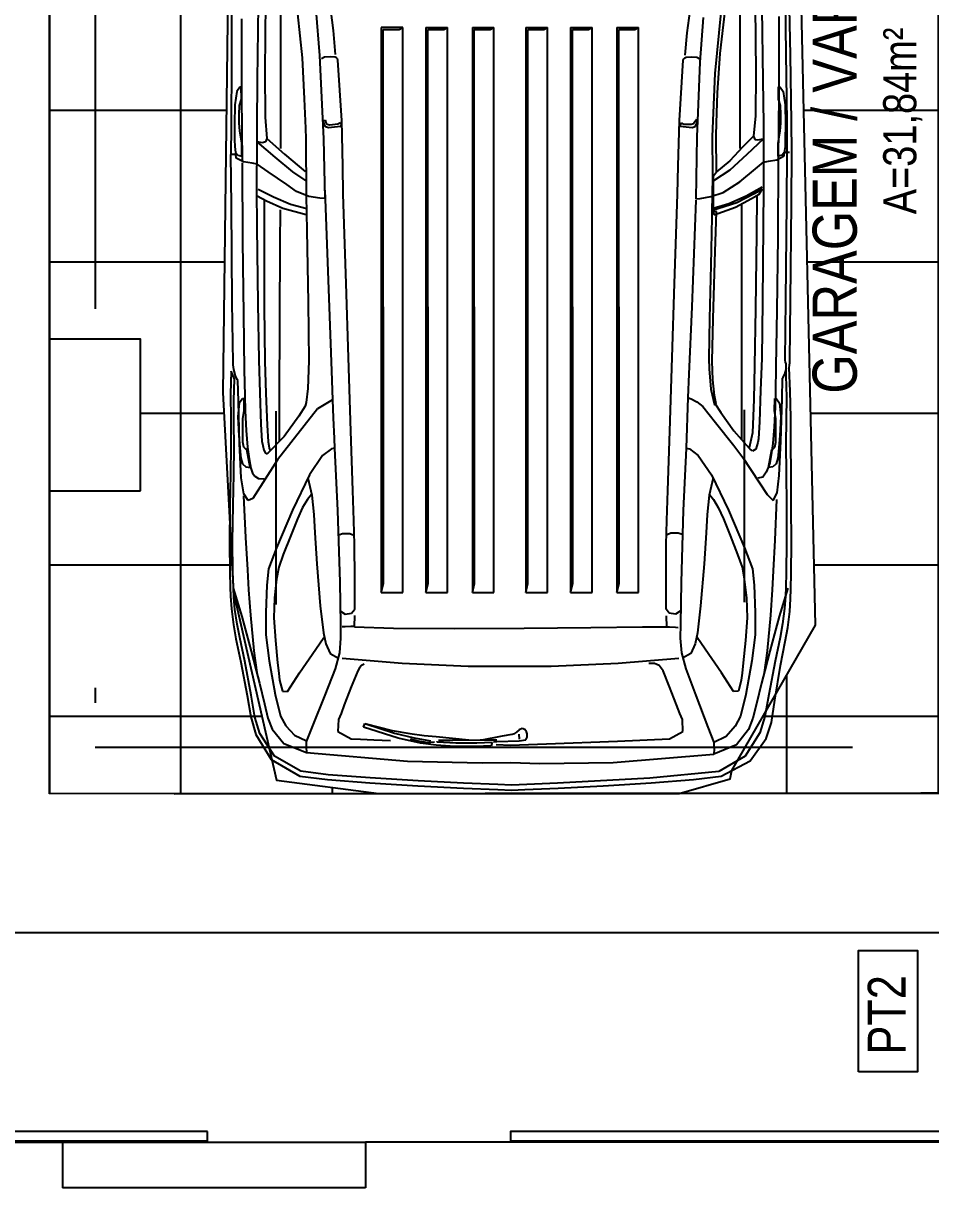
# Model space of a CAD drawing. Header units: millimetres. Extents: x 3923 to 4007, y 744 to 982.
# Drawn here: x 3954.54 to 3960.53, y 933.33 to 941.01 of the extents above; entities that cross this region are included whole.
import ezdxf
from ezdxf.enums import TextEntityAlignment as Align

# ---------------------------------------------------------------- set-up
doc = ezdxf.new("R2010")
doc.units = ezdxf.units.MM
doc.header["$LTSCALE"] = 20
doc.linetypes.add('DASHDOT2', pattern=[0.5, 0.25, -0.125, 0, -0.125])
for name, color, linetype in [('AF', 5, 'Continuous'), ('E-txt-g', 3, 'Continuous'), ('HIDROSSANITÁRIO', 8, 'Continuous')]:
    doc.layers.add(name, color=color, linetype=linetype)
doc.layers.add('E-Txt-W', color=7, linetype='Continuous', lineweight=20)
doc.styles.add('F2', font='ARIALN.TTF')
doc.styles.add('REG60', font='romans.shx', dxfattribs={"width": 0.8, "height": 0.15})
doc.styles.add('REG80', font='romans.shx', dxfattribs={"width": 0.8, "height": 0.2})

# ---------------------------------------------------------------- blocks, each defined once
blk = doc.blocks.new('Austin Mini dessus')
at = {"color": 8, "flags": 128}
for points in [[(1.3693, 3.7967), (1.6304, 3.7968)], [(1.6304, 3.7968), (1.8484, 3.7979)], [(1.716, 3.7644), (1.717, 3.7694)], [(1.717, 3.7694), (1.7313, 3.7792)], [(1.7313, 3.7792), (1.7757, 3.7861)], [(1.7781, 3.7702), (1.7576, 3.764)], [(1.7757, 3.7861), (1.8394, 3.7873)], [(1.8082, 3.7719), (1.7781, 3.7702)], [(1.8354, 3.7719), (1.8082, 3.7719)], [(1.8622, 3.7696), (1.8354, 3.7719)], [(1.8394, 3.7873), (1.8918, 3.7867)], [(1.8484, 3.7979), (1.9397, 3.7986)], [(1.8896, 3.7653), (1.8622, 3.7696)], [(1.8918, 3.7867), (1.9135, 3.786)], [(1.9135, 3.786), (1.9326, 3.7832)], [(1.9326, 3.7832), (1.942, 3.7759)], [(2.1078, 3.7972), (1.9397, 3.7986)], [(1.9397, 3.7828), (1.9397, 3.798)], [(1.952, 3.781), (1.9397, 3.7828)], [(1.942, 3.7759), (1.9455, 3.763)], [(1.9641, 3.7571), (1.952, 3.781)], [(2.4284, 3.7942), (2.1078, 3.7972)], [(2.6259, 3.7916), (2.4284, 3.7942)], [(2.6343, 3.7911), (2.6259, 3.7916)], [(2.642, 3.7903), (2.6343, 3.7911)], [(2.649, 3.7893), (2.642, 3.7903)], [(2.6704, 3.7837), (2.649, 3.7893)], [(2.6551, 3.7981), (2.7306, 3.7997)], [(2.6814, 3.7868), (2.6551, 3.7981)], [(2.6822, 3.7782), (2.6704, 3.7837)], [(2.7507, 3.7887), (2.6814, 3.7868)], [(2.6858, 3.7757), (2.6822, 3.7782)], [(2.7538, 3.7741), (2.6858, 3.7757)], [(2.7306, 3.7997), (2.8147, 3.7991)], [(2.7458, 3.7609), (2.7598, 3.7709)], [(2.8237, 3.7886), (2.7507, 3.7887)], [(2.8931, 3.7702), (2.7538, 3.7741)], [(2.7598, 3.7709), (2.8041, 3.7753)], [(2.8041, 3.7753), (2.8678, 3.772)], [(2.8147, 3.7991), (2.9021, 3.7984)], [(2.9048, 3.7882), (2.8237, 3.7886)], [(2.8678, 3.772), (2.9199, 3.7677)], [(3.0069, 3.7651), (2.8931, 3.7702)], [(2.9021, 3.7984), (2.9944, 3.7997)], [(2.9951, 3.7894), (2.9048, 3.7882)], [(2.9199, 3.7677), (2.9416, 3.7655)], [(2.9944, 3.7997), (3.0997, 3.8021)], [(3.0966, 3.7917), (2.9951, 3.7894)], [(3.2164, 3.793), (3.0966, 3.7917)], [(3.0997, 3.8021), (3.2215, 3.8034)], [(3.316, 3.7921), (3.2164, 3.793)], [(3.2215, 3.8034), (3.3188, 3.8025)], [(3.3693, 3.7904), (3.316, 3.7921)], [(3.3188, 3.8025), (3.3675, 3.8008)], [(3.3675, 3.8008), (3.3972, 3.7998)], [(3.4015, 3.7895), (3.3693, 3.7904)], [(3.3706, 3.7916), (3.4639, 3.7624)], [(3.3972, 3.7998), (3.439, 3.7972)], [(3.4406, 3.7862), (3.4015, 3.7895)], [(3.439, 3.7972), (3.4912, 3.7905)], [(3.4894, 3.7783), (3.4406, 3.7862)], [(3.5334, 3.7691), (3.4894, 3.7783)], [(3.4912, 3.7905), (3.5375, 3.7819)], [(3.6119, 3.753), (3.5334, 3.7691)], [(3.5375, 3.7819), (3.6147, 3.7659)], [(3.6147, 3.7659), (3.7245, 3.7448)], [(1.4923, 3.7636), (1.6691, 3.7637)], [(1.6691, 3.7637), (1.7492, 3.7633)], [(1.7576, 3.764), (1.716, 3.7644)], [(1.7492, 3.7633), (1.9626, 3.7616)], [(1.9022, 3.763), (1.8896, 3.7653)], [(1.9455, 3.763), (1.9022, 3.763)], [(1.9688, 3.7285), (1.9641, 3.7571)], [(1.9674, 3.7618), (2.2252, 3.7604)], [(1.9715, 3.7117), (1.9688, 3.7285)], [(2.2252, 3.7604), (2.4664, 3.7574)], [(2.4664, 3.7574), (2.6503, 3.7544)], [(2.6503, 3.7544), (2.7365, 3.753)], [(2.7365, 3.753), (2.7855, 3.7519)], [(2.7449, 3.7554), (2.7458, 3.7609)], [(2.7845, 3.7544), (2.7449, 3.7554)], [(2.8122, 3.7594), (2.7845, 3.7544)], [(2.7855, 3.7519), (2.851, 3.7488)], [(2.8551, 3.7596), (2.8122, 3.7594)], [(2.851, 3.7488), (2.9058, 3.7442)], [(2.8891, 3.7588), (2.8551, 3.7596)], [(2.9053, 3.7556), (2.8891, 3.7588)], [(2.9118, 3.7497), (2.9053, 3.7556)], [(2.9058, 3.7442), (2.9441, 3.7386)], [(2.913, 3.7465), (2.9118, 3.7497)], [(2.9725, 3.7349), (2.913, 3.7465)], [(2.9416, 3.7655), (2.9606, 3.76)], [(2.9441, 3.7386), (2.9744, 3.7329)], [(2.9606, 3.76), (2.9698, 3.7493)], [(2.9698, 3.7493), (2.9725, 3.7349)], [(2.9744, 3.7329), (2.9916, 3.7274)], [(2.9916, 3.7274), (3.001, 3.7198)], [(3.0599, 3.7557), (3.0069, 3.7651)], [(3.0819, 3.7412), (3.0599, 3.7557)], [(3.0661, 3.7568), (3.2036, 3.7505)], [(3.0743, 3.7267), (3.0819, 3.7412)], [(3.2036, 3.7505), (3.3106, 3.7441)], [(3.3106, 3.7441), (3.3759, 3.7402)], [(3.3759, 3.7402), (3.4593, 3.7344)], [(3.4593, 3.7344), (3.5777, 3.7235)], [(3.4639, 3.7624), (3.5784, 3.7316)], [(3.5784, 3.7316), (3.6421, 3.7153)], [(3.7239, 3.7317), (3.6119, 3.753)], [(3.7964, 3.7192), (3.7239, 3.7317)], [(3.7245, 3.7448), (3.7958, 3.7324)], [(3.7958, 3.7324), (3.8536, 3.716)], [(1.4484, 3.7087), (1.6921, 3.7115)], [(1.6921, 3.7115), (1.8449, 3.713)], [(1.8449, 3.713), (1.8979, 3.7134)], [(1.8979, 3.7134), (2.0543, 3.714)], [(1.8979, 3.7134), (1.9484, 3.6539)], [(1.9009, 3.6943), (1.8979, 3.7134)], [(1.8979, 3.6843), (1.9009, 3.6943)], [(1.9964, 3.6756), (1.9715, 3.7117)], [(2.0537, 3.7091), (2.0796, 3.6584)], [(2.0543, 3.714), (2.1798, 3.7129)], [(2.094, 3.6816), (2.0773, 3.7122)], [(2.1798, 3.7129), (2.4309, 3.7103)], [(2.4309, 3.7103), (2.6188, 3.7069)], [(2.6188, 3.7069), (2.7259, 3.7034)], [(2.7259, 3.7034), (2.8298, 3.6998)], [(2.8298, 3.6998), (2.8852, 3.6963)], [(2.8852, 3.6963), (2.8995, 3.6935)], [(2.8995, 3.6935), (2.9148, 3.6898)], [(2.9148, 3.6898), (2.9254, 3.6845)], [(2.9469, 3.6452), (3.0743, 3.7267)], [(3.001, 3.7198), (3.0087, 3.7071)], [(3.0087, 3.7071), (3.01, 3.6884)], [(3.5777, 3.7235), (3.6563, 3.7118)], [(3.6421, 3.7153), (3.6846, 3.7048)], [(3.6846, 3.7048), (3.7528, 3.688)], [(3.8504, 3.7028), (3.7964, 3.7192)], [(3.9251, 3.6552), (3.8504, 3.7028)], [(3.8536, 3.716), (3.9358, 3.6662)], [(1.4355, 3.6849), (1.6643, 3.6871)], [(1.6643, 3.6871), (1.816, 3.6859)], [(1.816, 3.6859), (1.8868, 3.6804)], [(1.8868, 3.6804), (1.8979, 3.6843)], [(1.8868, 3.6804), (1.9382, 3.6219)], [(1.9484, 3.6539), (1.9968, 3.5949)], [(2.0389, 3.6143), (1.9964, 3.6756)], [(2.0796, 3.6584), (2.1036, 3.6021)], [(2.0918, 3.6884), (2.2083, 3.6887)], [(2.1175, 3.6272), (2.094, 3.6816)], [(2.2083, 3.6887), (2.4426, 3.6885)], [(2.4426, 3.6885), (2.6215, 3.6864)], [(2.6215, 3.6864), (2.7286, 3.6829)], [(2.7286, 3.6829), (2.8326, 3.6793)], [(2.8326, 3.6793), (2.8879, 3.6758)], [(2.8698, 3.6229), (2.9257, 3.6769)], [(2.8879, 3.6758), (2.8994, 3.674)], [(2.8994, 3.674), (2.9094, 3.6722)], [(2.9094, 3.6722), (2.9171, 3.6679)], [(2.9269, 3.6823), (2.9254, 3.6845)], [(2.9257, 3.6769), (2.9271, 3.6797)], [(2.9271, 3.6797), (2.9269, 3.6823)], [(3.2381, 3.6482), (3.3067, 3.6745)], [(3.3067, 3.6745), (3.361, 3.68)], [(3.3411, 3.6477), (3.4025, 3.6546)], [(3.361, 3.68), (3.4507, 3.6839)], [(3.4025, 3.6546), (3.4682, 3.6568)], [(3.4507, 3.6839), (3.525, 3.6834)], [(3.4682, 3.6568), (3.5432, 3.6518)], [(3.525, 3.6834), (3.6102, 3.6722)], [(3.5432, 3.6518), (3.6174, 3.6446)], [(3.6102, 3.6722), (3.7219, 3.6526)], [(3.7219, 3.6526), (3.793, 3.6355)], [(3.7528, 3.688), (3.8, 3.6763)], [(3.8, 3.6763), (3.8361, 3.6624)], [(3.8361, 3.6624), (3.8831, 3.6237)], [(3.9748, 3.5682), (3.9251, 3.6552)], [(3.9358, 3.6662), (3.9909, 3.5714)], [(1.2235, 3.6328), (1.5547, 3.6348)], [(1.5547, 3.6348), (1.8149, 3.6349)], [(1.8149, 3.6349), (1.9203, 3.6346)], [(1.9382, 3.6219), (1.9794, 3.5737)], [(2.0615, 3.5818), (2.0389, 3.6143)], [(2.1391, 3.55), (2.1175, 3.6272)], [(2.1218, 3.6365), (2.2347, 3.637)], [(2.2347, 3.637), (2.4865, 3.6382)], [(2.4865, 3.6382), (2.7473, 3.6393)], [(2.7473, 3.6393), (2.8869, 3.6399)], [(2.7793, 3.5129), (2.9469, 3.6452)], [(2.7871, 3.6502), (3.4246, 3.6502)], [(2.8029, 3.5745), (2.8698, 3.6229)], [(3.1134, 3.5955), (3.2381, 3.6482)], [(3.1969, 3.6007), (3.2592, 3.6259)], [(3.2592, 3.6259), (3.3014, 3.6408)], [(3.3014, 3.6408), (3.3411, 3.6477)], [(3.6174, 3.6446), (3.651, 3.6408)], [(3.7113, 3.6124), (3.6503, 3.5725)], [(3.651, 3.6408), (3.6741, 3.6378)], [(3.6741, 3.6378), (3.7107, 3.6285)], [(3.7107, 3.6285), (3.7113, 3.6124)], [(3.793, 3.6355), (3.8251, 3.6178)], [(3.8251, 3.6178), (3.8563, 3.5892)], [(3.8831, 3.6237), (3.9133, 3.5491)], [(1.4755, 3.5794), (1.6204, 3.564)], [(1.9794, 3.5737), (1.9962, 3.5536)], [(1.9968, 3.5949), (2.0262, 3.5518)], [(2.0778, 3.5418), (2.0615, 3.5818)], [(2.1036, 3.6021), (2.1179, 3.5483)], [(2.7705, 3.5534), (2.8029, 3.5745)], [(2.9962, 3.5397), (3.1134, 3.5955)], [(3.1044, 3.562), (3.1417, 3.5787)], [(3.1417, 3.5787), (3.1969, 3.6007)], [(3.8563, 3.5892), (3.8742, 3.5491)], [(1.6204, 3.564), (1.7565, 3.5569)], [(1.7565, 3.5569), (1.8523, 3.5529)], [(1.8523, 3.5529), (1.8885, 3.5517)], [(1.8885, 3.5517), (2.0756, 3.55)], [(2.0756, 3.55), (2.1906, 3.5477)], [(2.0837, 3.5046), (2.0778, 3.5418)], [(2.1906, 3.5477), (2.4267, 3.5434)], [(2.4267, 3.5434), (2.6206, 3.5411)], [(2.6206, 3.5411), (2.712, 3.5443)], [(2.712, 3.5443), (2.7579, 3.5502)], [(2.7579, 3.5502), (2.7705, 3.5534)], [(2.9326, 3.496), (2.9962, 3.5397)], [(3.0068, 3.545), (3.0636, 3.5315)], [(3.0618, 3.5326), (3.0778, 3.5457)], [(3.0778, 3.5457), (3.1044, 3.562)], [(3.6503, 3.5725), (3.5724, 3.5187)], [(3.8253, 3.5293), (3.8742, 3.5491)], [(3.8742, 3.5491), (3.8804, 3.5498)], [(3.8804, 3.5498), (3.8953, 3.5506)], [(3.8953, 3.5506), (3.9133, 3.5491)], [(3.9133, 3.5491), (3.9421, 3.2156)], [(3.9862, 3.4773), (3.9748, 3.5682)], [(3.9909, 3.5714), (4.0023, 3.48)], [(1.4635, 3.5186), (1.6129, 3.5061)], [(1.6129, 3.5061), (1.7979, 3.497)], [(1.619, 3.4901), (1.6245, 3.4999)], [(1.7979, 3.497), (1.8885, 3.4935)], [(2.0844, 3.4883), (2.0837, 3.5046)], [(2.7489, 3.4635), (2.7793, 3.5129)], [(3.0636, 3.5315), (3.1275, 3.5247)], [(3.1275, 3.5247), (3.1878, 3.5219)], [(3.1878, 3.5219), (3.29, 3.5153)], [(3.29, 3.5153), (3.4288, 3.5036)], [(3.4288, 3.5036), (3.5179, 3.4935)], [(3.5724, 3.5187), (3.5339, 3.4917)], [(3.7236, 3.4885), (3.8253, 3.5293)], [(1.462, 3.47), (1.5309, 3.4613)], [(1.5309, 3.4613), (1.6094, 3.4548)], [(1.6169, 3.4714), (1.619, 3.4901)], [(1.6186, 3.4546), (1.6169, 3.4714)], [(1.8276, 3.494), (1.8263, 3.4879)], [(1.8263, 3.4879), (1.8336, 3.4853)], [(1.8388, 3.4912), (1.8276, 3.494)], [(1.8336, 3.4853), (1.8396, 3.4804)], [(1.8409, 3.4637), (1.8386, 3.4462)], [(1.8484, 3.4859), (1.8388, 3.4912)], [(1.8396, 3.4804), (1.8416, 3.4732)], [(1.8416, 3.4732), (1.8409, 3.4637)], [(1.8478, 3.437), (1.8517, 3.4767)], [(1.8517, 3.4767), (1.8484, 3.4859)], [(1.8885, 3.4935), (2.0844, 3.4883)], [(2.0579, 3.4882), (2.4134, 3.475)], [(2.4134, 3.475), (2.6537, 3.4666)], [(2.6537, 3.4666), (2.7489, 3.4635)], [(2.7489, 3.4635), (2.8086, 3.4608)], [(2.8086, 3.4608), (2.8767, 3.4577)], [(2.9092, 3.4563), (2.9113, 3.4668)], [(2.9113, 3.4668), (2.9326, 3.496)], [(3.5179, 3.4935), (3.5549, 3.4854)], [(3.5549, 3.4854), (3.5868, 3.4709)], [(3.5868, 3.4709), (3.6013, 3.4438)], [(3.6368, 3.4545), (3.7236, 3.4885)], [(3.9969, 3.3387), (3.9862, 3.4773)], [(4.0023, 3.48), (4.0132, 3.3405)], [(1.6207, 3.4502), (1.6186, 3.4546)], [(1.6242, 3.4468), (1.6207, 3.4502)], [(1.6285, 3.4452), (1.6242, 3.4468)], [(1.8272, 3.4328), (1.6285, 3.4452)], [(1.9786, 3.4297), (1.8272, 3.4328)], [(1.8386, 3.4462), (1.8339, 3.4369)], [(1.8339, 3.4369), (1.8395, 3.4349)], [(1.8395, 3.4349), (1.8452, 3.4359)], [(1.8452, 3.4359), (1.8478, 3.437)], [(2.0699, 3.4284), (1.9786, 3.4297)], [(2.1695, 3.4247), (2.0699, 3.4284)], [(2.3653, 3.4184), (2.1695, 3.4247)], [(2.8767, 3.4577), (2.9092, 3.4563)], [(2.9092, 3.4563), (3.1149, 3.4465)], [(3.1149, 3.4465), (3.3513, 3.4394)], [(3.1945, 3.4428), (3.1904, 3.4299)], [(3.1904, 3.4299), (3.1906, 3.4059)], [(3.3513, 3.4394), (3.4895, 3.4367)], [(3.4471, 3.4365), (3.4563, 3.4213)], [(3.4563, 3.4213), (3.4534, 3.4004)], [(3.4895, 3.4367), (3.5356, 3.4366)], [(3.4973, 3.4027), (3.4982, 3.4219)], [(3.4982, 3.4219), (3.4986, 3.4312)], [(3.5356, 3.4366), (3.5836, 3.4404)], [(3.5836, 3.4404), (3.6368, 3.4545)], [(3.6013, 3.4314), (3.6181, 3.2335)], [(3.6968, 3.4013), (3.756, 3.4243)], [(3.756, 3.4243), (3.7841, 3.435)], [(3.7841, 3.435), (3.8045, 3.444)], [(3.8045, 3.444), (3.8435, 3.4455)], [(3.8435, 3.4455), (3.8675, 3.4012)], [(2.6091, 3.4106), (2.3653, 3.4184)], [(2.8528, 3.4028), (2.6091, 3.4106)], [(3.0481, 3.3965), (2.8528, 3.4028)], [(3.147, 3.3929), (3.0481, 3.3965)], [(3.2267, 3.3909), (3.147, 3.3929)], [(3.1906, 3.4059), (3.1955, 3.3932)], [(3.3378, 3.39), (3.2267, 3.3909)], [(3.4403, 3.3899), (3.3378, 3.39)], [(3.4534, 3.4004), (3.4403, 3.3899)], [(3.4605, 3.391), (3.4969, 3.3921)], [(3.4969, 3.3921), (3.4973, 3.4027)], [(3.4984, 3.3906), (3.5032, 3.2619)], [(3.6439, 3.38), (3.6968, 3.4013)], [(3.8675, 3.4012), (3.8692, 3.3713)], [(3.6215, 3.3593), (3.6261, 3.3671)], [(3.6261, 3.3671), (3.6334, 3.3741)], [(3.6334, 3.3741), (3.6439, 3.38)], [(3.8294, 3.3605), (3.8176, 3.3569)], [(3.8176, 3.3569), (3.8402, 3.2669)], [(3.8176, 3.3569), (3.8491, 3.259)], [(3.8656, 3.2467), (3.8294, 3.3605)], [(3.8692, 3.3713), (3.8712, 3.3271)], [(3.8712, 3.3271), (3.8736, 3.2722)], [(4.0064, 3.181), (3.9969, 3.3387)], [(4.0132, 3.3405), (4.0227, 3.1819)], [(1.521, 3.3024), (3.3849, 3.3024)], [(1.521, 3.2314), (1.521, 3.3024)], [(3.3552, 3.2953), (1.5269, 3.296)], [(1.5269, 3.296), (1.5269, 3.2434)], [(3.3849, 3.3024), (3.3552, 3.2953)], [(3.3849, 3.3024), (3.3849, 3.2314)], [(3.8402, 3.2669), (3.8508, 3.2084)], [(1.5269, 3.2434), (1.521, 3.2314)], [(3.3849, 3.2314), (1.521, 3.2314)], [(3.5032, 3.2619), (3.5043, 3.0618)], [(3.6181, 3.2335), (3.6277, 3.0159)], [(3.8491, 3.259), (3.8648, 3.1939)], [(3.8822, 3.1732), (3.8656, 3.2467)], [(3.8508, 3.2084), (3.8565, 3.1612)], [(3.8648, 3.1939), (3.8741, 3.1401)], [(3.868, 3.2065), (3.8741, 3.1805)], [(3.9421, 3.2156), (3.9474, 2.9699)], [(1.521, 3.1548), (3.3849, 3.1548)], [(1.521, 3.1548), (3.3849, 3.1548)], [(1.521, 3.1548), (1.521, 3.0837)], [(3.3849, 3.1548), (3.3552, 3.1477)], [(3.3849, 3.1548), (3.3849, 3.0838)], [(3.8565, 3.1612), (3.8604, 3.1213)], [(3.8741, 3.1805), (3.8782, 3.1603)], [(3.8797, 3.1523), (3.8778, 3.1263)], [(3.8782, 3.1603), (3.8797, 3.1523)], [(3.8893, 3.1208), (3.8822, 3.1732)], [(4.0139, 3.0308), (4.0064, 3.181)], [(4.0227, 3.1819), (4.0303, 3.0312)], [(3.3552, 3.1477), (1.5269, 3.1484)], [(1.5269, 3.1484), (1.5269, 3.0958)], [(3.8604, 3.1213), (3.8653, 3.0676)], [(3.8718, 3.1136), (3.8718, 3.0663)], [(3.8772, 3.1193), (3.8773, 3.1186)], [(3.8773, 3.1186), (3.8774, 3.1179)], [(3.8774, 3.1179), (3.8775, 3.1172)], [(3.8775, 3.1172), (3.8809, 3.056)], [(3.8927, 3.0595), (3.8893, 3.1208)], [(1.5269, 3.0958), (1.521, 3.0837)], [(3.3849, 3.0838), (1.521, 3.0838)], [(3.5043, 3.0618), (3.503, 2.8311)], [(3.8653, 3.0676), (3.8715, 3.0137)], [(3.8718, 3.0663), (3.8715, 2.9763)], [(3.8809, 3.056), (3.8809, 2.9867)], [(3.8927, 2.9903), (3.8927, 3.0595)], [(1.521, 3.0018), (3.3849, 3.0018)], [(1.521, 3.0018), (1.521, 2.9307)], [(1.521, 3.0017), (3.3849, 3.0017)], [(3.3849, 3.0017), (3.3552, 2.9947)], [(3.3849, 3.0018), (3.3849, 2.9307)], [(3.6277, 3.0159), (3.6279, 2.8795)], [(4.019, 2.9175), (4.0139, 3.0308)], [(4.0303, 3.0312), (4.0353, 2.9173)], [(3.3552, 2.9947), (1.5269, 2.9954)], [(1.5269, 2.9954), (1.5269, 2.9427)], [(3.8717, 2.9689), (3.8581, 2.9022)], [(3.8715, 2.9763), (3.8713, 2.9207)], [(3.8809, 2.9867), (3.8793, 2.9363)], [(3.8911, 2.9399), (3.8927, 2.9903)], [(3.9474, 2.9699), (3.9456, 2.8742)], [(1.5269, 2.9427), (1.521, 2.9307)], [(3.3849, 2.9307), (1.521, 2.9307)], [(3.8763, 2.9214), (3.8745, 2.8469)], [(3.8764, 2.9319), (3.8763, 2.9214)], [(3.8793, 2.9363), (3.8911, 2.9399)], [(3.8871, 2.9232), (3.8888, 2.876)], [(3.8581, 2.9022), (3.8521, 2.8707)], [(4.0208, 2.8728), (4.019, 2.9175)], [(4.0353, 2.9173), (4.0372, 2.8721)], [(3.6279, 2.8795), (3.6277, 2.7413)], [(3.8333, 2.8378), (3.8378, 2.8476)], [(3.8378, 2.8476), (3.8458, 2.8564)], [(3.8458, 2.8564), (3.8507, 2.8629)], [(3.8521, 2.8707), (3.8507, 2.8629)], [(3.8688, 2.8456), (3.8527, 2.8468)], [(3.8745, 2.8469), (3.8712, 2.8257)], [(3.8888, 2.876), (3.8844, 2.7575)], [(3.9456, 2.8742), (3.9489, 2.78)], [(4.0141, 2.7205), (4.0208, 2.8728)], [(4.0372, 2.8721), (4.0353, 2.829)], [(1.521, 2.8252), (3.3849, 2.8252)], [(1.521, 2.8252), (3.3849, 2.8252)], [(1.521, 2.8252), (1.521, 2.7541)], [(3.3552, 2.8181), (1.5269, 2.8188)], [(1.5269, 2.8188), (1.5269, 2.7662)], [(3.3849, 2.8252), (3.3552, 2.8181)], [(3.3849, 2.8252), (3.3849, 2.7542)], [(3.503, 2.8311), (3.5007, 2.6103)], [(3.8369, 2.8289), (3.8333, 2.8378)], [(3.8449, 2.8226), (3.8369, 2.8289)], [(3.8518, 2.8207), (3.8449, 2.8226)], [(3.8621, 2.821), (3.8518, 2.8207)], [(3.8712, 2.8257), (3.8621, 2.821)], [(4.0353, 2.829), (4.0303, 2.7187)], [(3.9489, 2.78), (3.9462, 2.5372)], [(1.5269, 2.7662), (1.521, 2.7541)], [(3.3849, 2.7542), (1.521, 2.7542)], [(3.6277, 2.7413), (3.6181, 2.5203)], [(3.8844, 2.7575), (3.8754, 2.5224)], [(3.9974, 2.4164), (4.0141, 2.7205)], [(4.0303, 2.7187), (4.0227, 2.5701)], [(1.521, 2.6777), (3.3849, 2.6777)], [(1.521, 2.6777), (1.521, 2.6065)], [(1.521, 2.6776), (3.3849, 2.6776)], [(3.3552, 2.6705), (1.5269, 2.6712)], [(1.5269, 2.6712), (1.5269, 2.6186)], [(3.3849, 2.6776), (3.3552, 2.6705)], [(3.3849, 2.6777), (3.3849, 2.6066)], [(1.5269, 2.6186), (1.521, 2.6065)], [(3.3849, 2.6066), (1.521, 2.6066)], [(3.5007, 2.6103), (3.4987, 2.4401)], [(3.9462, 2.5372), (3.9187, 2.2052)], [(4.0227, 2.5701), (4.0132, 2.4114)], [(1.521, 2.5246), (3.3849, 2.5246)], [(1.521, 2.5246), (3.3849, 2.5246)], [(1.521, 2.5246), (1.521, 2.4535)], [(3.3552, 2.5175), (1.5269, 2.5182)], [(1.5269, 2.5182), (1.5269, 2.4656)], [(3.3849, 2.5246), (3.3552, 2.5175)], [(3.3849, 2.5246), (3.3849, 2.4536)], [(3.6181, 2.5203), (3.6013, 2.3205)], [(3.8754, 2.5224), (3.8675, 2.3507)], [(1.5269, 2.4656), (1.521, 2.4535)], [(3.3849, 2.4536), (1.521, 2.4536)], [(3.4987, 2.4401), (3.4984, 2.3614)], [(3.6192, 2.401), (3.619, 2.419)], [(3.6261, 2.3848), (3.6192, 2.401)], [(3.6439, 2.372), (3.6261, 2.3848)], [(3.9754, 2.1881), (3.9974, 2.4164)], [(4.0132, 2.4114), (4.0023, 2.272)], [(2.8528, 2.3496), (2.6091, 2.3418)], [(3.0481, 2.356), (2.8528, 2.3496)], [(3.147, 2.3596), (3.0481, 2.356)], [(3.2267, 2.3616), (3.147, 2.3596)], [(3.189, 2.3226), (3.1892, 2.3465)], [(3.1892, 2.3465), (3.1942, 2.3592)], [(3.3378, 2.3625), (3.2267, 2.3616)], [(3.4403, 2.3625), (3.3378, 2.3625)], [(3.4534, 2.352), (3.4403, 2.3625)], [(3.4563, 2.3312), (3.4534, 2.352)], [(3.462, 2.3625), (3.4984, 2.3614)], [(3.4984, 2.3614), (3.4988, 2.3509)], [(3.4988, 2.3509), (3.4997, 2.3317)], [(3.6968, 2.3507), (3.6439, 2.372)], [(3.756, 2.3277), (3.6968, 2.3507)], [(3.8675, 2.3507), (3.8435, 2.3065)], [(1.6285, 2.3056), (1.6242, 2.304)], [(1.8272, 2.3184), (1.6285, 2.3056)], [(1.9786, 2.3223), (1.8272, 2.3184)], [(1.8366, 2.3114), (1.8412, 2.3145)], [(1.8403, 2.3032), (1.8366, 2.3114)], [(1.8412, 2.3145), (1.8449, 2.3155)], [(1.8449, 2.3155), (1.8464, 2.3155)], [(1.8464, 2.3155), (1.8503, 2.2758)], [(2.0699, 2.3241), (1.9786, 2.3223)], [(2.1695, 2.3277), (2.0699, 2.3241)], [(2.3653, 2.3341), (2.1695, 2.3277)], [(2.6091, 2.3418), (2.3653, 2.3341)], [(3.1149, 2.3055), (3.3513, 2.3125)], [(3.1931, 2.3097), (3.189, 2.3226)], [(3.3513, 2.3125), (3.4895, 2.3152)], [(3.4471, 2.3159), (3.4563, 2.3312)], [(3.4895, 2.3152), (3.5356, 2.3154)], [(3.4997, 2.3317), (3.5002, 2.3223)], [(3.5356, 2.3154), (3.5836, 2.3116)], [(3.5836, 2.3116), (3.6368, 2.2975)], [(3.5868, 2.2811), (3.6013, 2.3081)], [(3.7841, 2.317), (3.756, 2.3277)], [(3.8045, 2.308), (3.7841, 2.317)], [(3.8435, 2.3065), (3.8045, 2.308)], [(1.4655, 2.2834), (1.5384, 2.2936)], [(1.5384, 2.2936), (1.6121, 2.3001)], [(1.6186, 2.2962), (1.6169, 2.2793)], [(1.6169, 2.2793), (1.619, 2.2606)], [(1.6207, 2.3005), (1.6186, 2.2962)], [(1.6242, 2.304), (1.6207, 2.3005)], [(1.825, 2.2645), (1.8322, 2.2671)], [(1.8322, 2.2671), (1.8383, 2.272)], [(1.8383, 2.272), (1.8402, 2.2793)], [(1.8402, 2.2793), (1.8406, 2.2877)], [(1.8406, 2.2877), (1.8403, 2.3032)], [(1.8503, 2.2758), (1.847, 2.2665)], [(2.0905, 2.2638), (2.4428, 2.2777)], [(2.4428, 2.2777), (2.6647, 2.2869)], [(2.6647, 2.2869), (2.7418, 2.2903)], [(2.7418, 2.2903), (2.9092, 2.2957)], [(2.7431, 2.2881), (2.7462, 2.2798)], [(2.7462, 2.2798), (2.7556, 2.2611)], [(2.9092, 2.2957), (3.1149, 2.3055)], [(2.9092, 2.2957), (2.9113, 2.2851)], [(2.9113, 2.2851), (2.9326, 2.256)], [(3.5549, 2.2666), (3.5868, 2.2811)], [(3.6368, 2.2975), (3.725, 2.2641)], [(4.0023, 2.272), (3.9909, 2.1805)], [(1.4881, 2.2396), (1.6349, 2.2506)], [(1.619, 2.2606), (1.6245, 2.2509)], [(1.6349, 2.2506), (1.8016, 2.2577)], [(1.8016, 2.2577), (1.881, 2.2603)], [(1.8262, 2.2584), (1.825, 2.2645)], [(1.8375, 2.2613), (1.8262, 2.2584)], [(1.847, 2.2665), (1.8375, 2.2613)], [(1.881, 2.2603), (2.0858, 2.2644)], [(2.0844, 2.2494), (2.0784, 2.2142)], [(2.0858, 2.2644), (2.0844, 2.2494)], [(2.7556, 2.2611), (2.7718, 2.2409)], [(2.7718, 2.2409), (2.8239, 2.1987)], [(2.9326, 2.256), (2.9962, 2.2123)], [(3.1275, 2.2272), (3.1878, 2.23)], [(3.1878, 2.23), (3.29, 2.2366)], [(3.29, 2.2366), (3.4288, 2.2483)], [(3.4288, 2.2483), (3.5179, 2.2584)], [(3.5179, 2.2584), (3.5549, 2.2666)], [(3.5724, 2.2333), (3.5339, 2.2602)], [(3.6503, 2.1795), (3.5724, 2.2333)], [(3.725, 2.2641), (3.8293, 2.2244)], [(1.4713, 2.1819), (1.6721, 2.2014)], [(1.7357, 2.1921), (1.606, 2.1833)], [(1.6721, 2.2014), (1.8808, 2.2103)], [(1.8362, 2.1961), (1.7357, 2.1921)], [(1.8766, 2.1969), (1.8362, 2.1961)], [(1.9967, 2.1959), (1.8766, 2.1969)], [(1.8808, 2.2103), (2.0035, 2.2094)], [(1.961, 2.1517), (1.9967, 2.1959)], [(1.9914, 2.152), (2.0269, 2.2058)], [(2.0102, 2.2055), (1.9967, 2.1959)], [(2.0035, 2.2094), (2.0815, 2.2103)], [(2.1294, 2.2062), (2.0102, 2.2055)], [(2.0784, 2.2142), (2.0651, 2.1737)], [(2.0815, 2.2103), (2.0895, 2.2105)], [(2.0895, 2.2105), (2.1118, 2.2109)], [(2.0987, 2.1289), (2.1242, 2.2089)], [(2.1021, 2.1554), (2.1177, 2.2065)], [(2.1118, 2.2109), (2.1463, 2.2115)], [(2.1389, 2.2041), (2.1134, 2.1336)], [(2.1242, 2.2089), (2.1389, 2.2041)], [(2.128, 2.1963), (2.1294, 2.2062)], [(2.2935, 2.2014), (2.128, 2.1963)], [(2.1463, 2.2115), (2.305, 2.215)], [(2.4818, 2.2073), (2.2935, 2.2014)], [(2.305, 2.215), (2.4809, 2.219)], [(2.4809, 2.219), (2.6134, 2.2208)], [(2.6213, 2.2106), (2.4818, 2.2073)], [(2.6134, 2.2208), (2.6469, 2.2196)], [(2.6829, 2.2085), (2.6213, 2.2106)], [(2.6469, 2.2196), (2.7143, 2.2143)], [(2.7355, 2.2029), (2.6829, 2.2085)], [(2.7143, 2.2143), (2.7654, 2.2024)], [(2.7627, 2.1969), (2.7355, 2.2029)], [(2.7654, 2.2024), (2.7627, 2.1969)], [(2.763, 2.2003), (2.7912, 2.1821)], [(2.8239, 2.1987), (2.9002, 2.139)], [(2.9962, 2.2123), (3.1134, 2.1564)], [(3.0068, 2.207), (3.0636, 2.2205)], [(3.0618, 2.2194), (3.0778, 2.2063)], [(3.0636, 2.2205), (3.1275, 2.2272)], [(3.0778, 2.2063), (3.1044, 2.19)], [(3.8293, 2.2244), (3.8797, 2.2052)], [(3.8604, 2.1645), (3.8797, 2.2052)], [(3.8797, 2.2052), (3.8859, 2.2044)], [(3.8859, 2.2044), (3.9007, 2.2036)], [(3.8872, 2.13), (3.9187, 2.2052)], [(3.9007, 2.2036), (3.9187, 2.2052)], [(1.606, 2.1833), (1.4643, 2.1668)], [(1.9396, 2.0961), (1.9914, 2.152)], [(2.0651, 2.1737), (2.0297, 2.1186)], [(2.0769, 2.098), (2.1021, 2.1554)], [(2.7912, 2.1821), (2.8517, 2.139)], [(3.1044, 2.19), (3.1417, 2.1733)], [(3.1134, 2.1564), (3.2381, 2.1037)], [(3.1417, 2.1733), (3.1969, 2.1512)], [(3.7113, 2.1396), (3.6503, 2.1795)], [(3.8265, 2.1348), (3.8604, 2.1645)], [(3.9249, 2.1008), (3.9754, 2.1881)], [(3.9909, 2.1805), (3.9406, 2.0845)], [(1.216, 2.1209), (1.5491, 2.1189)], [(1.5491, 2.1189), (1.8129, 2.1188)], [(1.8129, 2.1188), (1.9203, 2.1191)], [(1.9146, 2.1086), (1.961, 2.1517)], [(2.0297, 2.1186), (1.9872, 2.0669)], [(2.0692, 2.0713), (2.0987, 2.1289)], [(2.1134, 2.1336), (2.085, 2.08)], [(2.4742, 2.1134), (2.7383, 2.1137)], [(2.7383, 2.1137), (2.8794, 2.1139)], [(2.8517, 2.139), (2.9088, 2.0884)], [(2.9002, 2.139), (2.9394, 2.1086)], [(3.1969, 2.1512), (3.2592, 2.1261)], [(3.2592, 2.1261), (3.3014, 2.1112)], [(3.651, 2.1112), (3.6741, 2.1142)], [(3.6741, 2.1142), (3.7107, 2.1235)], [(3.7107, 2.1235), (3.7113, 2.1396)], [(3.7219, 2.0993), (3.793, 2.1165)], [(3.793, 2.1165), (3.8265, 2.1348)], [(3.8375, 2.0902), (3.8872, 2.13)], [(1.8792, 2.0733), (1.9146, 2.1086)], [(1.8882, 2.0405), (1.9396, 2.0961)], [(2.0471, 2.045), (2.0769, 2.098)], [(2.085, 2.08), (2.0706, 2.0548)], [(2.1047, 2.1129), (2.4742, 2.1134)], [(2.7481, 2.0732), (2.8587, 2.0775)], [(2.7825, 2.1047), (3.4166, 2.1047)], [(2.8587, 2.0775), (2.9076, 2.0883)], [(2.9122, 2.0845), (2.9088, 2.0884)], [(2.9115, 2.0664), (2.9182, 2.0768)], [(2.9154, 2.0806), (2.9122, 2.0845)], [(2.9182, 2.0768), (2.9154, 2.0806)], [(2.9394, 2.1086), (3.062, 2.0282)], [(3.2381, 2.1037), (3.3067, 2.0774)], [(3.3014, 2.1112), (3.3411, 2.1043)], [(3.3067, 2.0774), (3.361, 2.072)], [(3.3411, 2.1043), (3.4025, 2.0974)], [(3.4025, 2.0974), (3.4682, 2.0952)], [(3.4682, 2.0952), (3.5432, 2.1001)], [(3.525, 2.0686), (3.6102, 2.0798)], [(3.5432, 2.1001), (3.6174, 2.1074)], [(3.6102, 2.0798), (3.7219, 2.0993)], [(3.6174, 2.1074), (3.651, 2.1112)], [(3.7528, 2.064), (3.8, 2.0757)], [(3.8, 2.0757), (3.8375, 2.0902)], [(3.8485, 2.0526), (3.9249, 2.1008)], [(3.9406, 2.0845), (3.8672, 2.0324)], [(1.4497, 2.0682), (1.6696, 2.0663)], [(1.4588, 2.0461), (1.6944, 2.0429)], [(1.6696, 2.0663), (1.8124, 2.0677)], [(1.6944, 2.0429), (1.839, 2.0411)], [(1.8124, 2.0677), (1.8792, 2.0733)], [(1.839, 2.0411), (1.8882, 2.0405)], [(1.8792, 2.0733), (1.8898, 2.0695)], [(1.8917, 2.0596), (1.8882, 2.0405)], [(1.8882, 2.0405), (2.0521, 2.0412)], [(1.8898, 2.0695), (1.8917, 2.0596)], [(1.9647, 2.0412), (1.9618, 2.0246)], [(1.9872, 2.0669), (1.9647, 2.0412)], [(2.0521, 2.0412), (2.1763, 2.0418)], [(2.0542, 2.0453), (2.0692, 2.0713)], [(2.0706, 2.0548), (2.0542, 2.0453)], [(2.0774, 2.0623), (2.2014, 2.0637)], [(2.1763, 2.0418), (2.4248, 2.0438)], [(2.2014, 2.0637), (2.4493, 2.0668)], [(2.4248, 2.0438), (2.6113, 2.0468)], [(2.4493, 2.0668), (2.6356, 2.0705)], [(2.6113, 2.0468), (2.7183, 2.0504)], [(2.6356, 2.0705), (2.7481, 2.0732)], [(2.7183, 2.0504), (2.8223, 2.0539)], [(2.8223, 2.0539), (2.8776, 2.0574)], [(2.8776, 2.0574), (2.8901, 2.0597)], [(2.8901, 2.0597), (2.9115, 2.0664)], [(2.9874, 2.0323), (3.0039, 2.0429)], [(3.0039, 2.0429), (3.008, 2.0596)], [(3.361, 2.072), (3.4507, 2.0681)], [(3.4507, 2.0681), (3.525, 2.0686)], [(3.5777, 2.0285), (3.6563, 2.0402)], [(3.5784, 2.0204), (3.6421, 2.0366)], [(3.6421, 2.0366), (3.6846, 2.0471)], [(3.6846, 2.0471), (3.7528, 2.064)], [(3.7937, 2.0359), (3.8485, 2.0526)], [(1.9618, 2.0246), (1.9568, 1.9964)], [(2.454, 1.9966), (2.638, 1.9996)], [(2.638, 1.9996), (2.7242, 2.001)], [(2.7242, 2.001), (2.7732, 2.0021)], [(2.7845, 2.0049), (2.7449, 2.0039)], [(2.7449, 2.0039), (2.7458, 1.9984)], [(2.7458, 1.9984), (2.7598, 1.9884)], [(2.7732, 2.0021), (2.8386, 2.0052)], [(2.8122, 1.9999), (2.7845, 2.0049)], [(2.8551, 1.9997), (2.8122, 1.9999)], [(2.8386, 2.0052), (2.8935, 2.0098)], [(2.8891, 2.0005), (2.8551, 1.9997)], [(2.9053, 2.0037), (2.8891, 2.0005)], [(2.8935, 2.0098), (2.9302, 2.0151)], [(2.9118, 2.0096), (2.9053, 2.0037)], [(2.913, 2.0128), (2.9118, 2.0096)], [(2.9725, 2.0244), (2.913, 2.0128)], [(2.9302, 2.0151), (2.9574, 2.0204)], [(2.9416, 1.9938), (2.9606, 1.9993)], [(2.9574, 2.0204), (2.9729, 2.0257)], [(2.9606, 1.9993), (2.9698, 2.01)], [(2.9698, 2.01), (2.9725, 2.0244)], [(2.9729, 2.0257), (2.9874, 2.0323)], [(3.0814, 2.0091), (3.0563, 1.9962)], [(3.062, 2.0282), (3.0814, 2.0091)], [(3.0784, 1.9981), (3.2127, 2.0036)], [(3.2127, 2.0036), (3.3138, 2.0086)], [(3.3138, 2.0086), (3.3759, 2.0118)], [(3.3759, 2.0118), (3.4593, 2.0176)], [(3.4593, 2.0176), (3.5777, 2.0285)], [(3.4639, 1.9896), (3.5784, 2.0204)], [(3.5337, 1.986), (3.6114, 2.0021)], [(3.6114, 2.0021), (3.722, 2.0234)], [(3.7404, 2.0035), (3.6262, 1.9845)], [(3.722, 2.0234), (3.7937, 2.0359)], [(3.8141, 2.0148), (3.7404, 2.0035)], [(3.8672, 2.0324), (3.8141, 2.0148)], [(1.3452, 1.9705), (1.6075, 1.9666)], [(1.4847, 1.9901), (1.6616, 1.9901)], [(1.6075, 1.9666), (1.8305, 1.9642)], [(1.6616, 1.9901), (1.7416, 1.9904)], [(1.7576, 1.9915), (1.716, 1.9911)], [(1.716, 1.9911), (1.717, 1.9861)], [(1.717, 1.9861), (1.7313, 1.9762)], [(1.7313, 1.9762), (1.7757, 1.9693)], [(1.7416, 1.9904), (1.9551, 1.9922)], [(1.7781, 1.9852), (1.7576, 1.9915)], [(1.7757, 1.9693), (1.8394, 1.9681)], [(1.8082, 1.9835), (1.7781, 1.9852)], [(1.8354, 1.9836), (1.8082, 1.9835)], [(1.8305, 1.9642), (1.9317, 1.9633)], [(1.8622, 1.9859), (1.8354, 1.9836)], [(1.8394, 1.9681), (1.8918, 1.9688)], [(1.8896, 1.9901), (1.8622, 1.9859)], [(1.9022, 1.9924), (1.8896, 1.9901)], [(1.8918, 1.9688), (1.9135, 1.9694)], [(1.9455, 1.9924), (1.9022, 1.9924)], [(1.9135, 1.9694), (1.9326, 1.9722)], [(1.9321, 1.971), (1.9317, 1.9551)], [(1.9317, 1.9633), (2.0998, 1.9648)], [(1.9445, 1.9728), (1.9321, 1.971)], [(1.9326, 1.9722), (1.942, 1.9796)], [(1.942, 1.9796), (1.9455, 1.9924)], [(1.9568, 1.9964), (1.9445, 1.9728)], [(1.9551, 1.9922), (2.2129, 1.9935)], [(2.0998, 1.9648), (2.4205, 1.9678)], [(2.2129, 1.9935), (2.454, 1.9966)], [(2.4205, 1.9678), (2.618, 1.9704)], [(2.618, 1.9704), (2.6248, 1.9694)], [(2.6248, 1.9694), (2.6309, 1.9675)], [(2.6309, 1.9675), (2.6377, 1.9674)], [(2.6377, 1.9674), (2.6698, 1.9667)], [(2.6644, 1.9706), (2.6452, 1.9652)], [(2.675, 1.9758), (2.6644, 1.9706)], [(2.6698, 1.9667), (2.7401, 1.9651)], [(2.6783, 1.978), (2.675, 1.9758)], [(2.7462, 1.9796), (2.6783, 1.978)], [(2.7401, 1.9651), (2.8147, 1.9659)], [(2.8855, 1.9835), (2.7462, 1.9796)], [(2.7598, 1.9884), (2.8041, 1.984)], [(2.8041, 1.984), (2.8678, 1.9873)], [(2.8147, 1.9659), (2.8968, 1.9668)], [(2.8678, 1.9873), (2.9199, 1.9916)], [(2.9993, 1.9886), (2.8855, 1.9835)], [(2.8968, 1.9668), (2.9905, 1.9663)], [(2.9199, 1.9916), (2.9416, 1.9938)], [(2.9905, 1.9663), (3.0983, 1.9654)], [(3.0563, 1.9962), (2.9993, 1.9886)], [(3.0983, 1.9654), (3.2215, 1.965)], [(3.2215, 1.965), (3.3188, 1.9659)], [(3.3188, 1.9659), (3.3675, 1.9676)], [(3.3675, 1.9676), (3.3972, 1.9685)], [(3.3706, 1.9603), (3.4639, 1.9896)], [(3.3972, 1.9685), (3.4375, 1.9711)], [(3.4375, 1.9711), (3.4886, 1.9776)], [(3.5003, 1.961), (3.448, 1.9543)], [(3.4886, 1.9776), (3.5337, 1.986)], [(3.5466, 1.9696), (3.5003, 1.961)], [(3.6262, 1.9845), (3.5466, 1.9696)], [(1.6114, 1.9519), (1.3518, 1.9569)], [(1.8317, 1.9484), (1.6114, 1.9519)], [(1.9317, 1.9469), (1.8317, 1.9484)], [(2.1, 1.9484), (1.9317, 1.9469)], [(2.421, 1.9514), (2.1, 1.9484)], [(2.6186, 1.954), (2.421, 1.9514)], [(2.627, 1.9542), (2.6186, 1.954)], [(2.6353, 1.9546), (2.627, 1.9542)], [(2.6436, 1.9556), (2.6353, 1.9546)], [(2.7208, 1.9527), (2.6436, 1.9556)], [(2.808, 1.9509), (2.7208, 1.9527)], [(2.8968, 1.9503), (2.808, 1.9509)], [(2.9905, 1.9499), (2.8968, 1.9503)], [(3.0983, 1.949), (2.9905, 1.9499)], [(3.2215, 1.9486), (3.0983, 1.949)], [(3.3211, 1.9494), (3.2215, 1.9486)], [(3.3742, 1.9509), (3.3211, 1.9494)], [(3.4063, 1.9517), (3.3742, 1.9509)], [(3.448, 1.9543), (3.4063, 1.9517)]]:
    blk.add_lwpolyline(points, dxfattribs=at)
blk = doc.blocks.new('TXT-AMB75')
at = {"layer": 'E-txt-g', "style": 'REG80', "width": 0.8, "flags": 8}
blk.add_attdef('TXT', text='', height=0.2, dxfattribs=at).set_placement((0.0055, 0.2964), align=Align.CENTER)
at = {"layer": 'E-Txt-W', "style": 'REG60', "width": 0.8, "flags": 8}
blk.add_attdef('TXT', text='', height=0.15, dxfattribs=at).set_placement((0.0055, 0.0271), align=Align.CENTER)

msp = doc.modelspace()

# ---------------------------------------------------------------- hatches: boundary and pattern name
at = {"layer": 'HIDROSSANITÁRIO'}
h = msp.add_hatch(dxfattribs=at)
h.set_pattern_fill('ANSI37,_O', color=8, scale=8, angle=135)
h.set_pattern_definition([(180, (4034.583, -2178.562), (-3e-16, -1), []), (270, (4034.583, -2178.562), (1, -3e-16), [])])
h.paths.add_polyline_path([(3954.7161, 935.9271), (3954.7161, 945.9273), (3966.6161, 945.9273), (3966.6161, 942.843), (3968.8253, 940.6338), (3970.8229, 940.6338), (3970.8229, 938.927), (3966.2161, 938.927), (3966.2183, 935.9352)])
h.paths.add_polyline_path([(3961.4086, 935.9676), (3961.0695, 936.4726), (3961.0311, 939.8805), (3961.0239, 942.8898), (3961.0856, 944.7317), (3961.3232, 945.0137), (3962.1332, 945.0757), (3963.5092, 945.111), (3964.5128, 944.9876), (3964.8033, 944.7673), (3964.9001, 941.6915), (3964.8018, 936.9841), (3964.6841, 936.1098), (3963.8779, 935.7799)])
h.paths.add_polyline_path([(3962.0199, 945.0757), (3962.0199, 945.8763), (3962.4093, 945.8763), (3962.4093, 945.0757)], flags=16)
h.paths.add_polyline_path([(3960.1254, 938.4919), (3960.1254, 942.2442), (3959.6728, 942.2442), (3959.6728, 938.4919)], flags=24)
h.paths.add_polyline_path([(3960.5467, 939.6859), (3960.5467, 941.0502), (3960.1524, 941.0502), (3960.1524, 939.6859)], flags=24)
h.paths.add_polyline_path([(3960.8737, 939.9894), (3960.7991, 939.9894), (3960.8047, 939.9608), (3960.8209, 939.9366)], flags=24)
h.paths.add_polyline_path([(3960.8737, 939.9894), (3960.8209, 939.9366), (3960.8451, 939.9204), (3960.8737, 939.9147)], flags=24)
h.paths.add_polyline_path([(3960.8737, 939.9894), (3960.8737, 940.064), (3960.9023, 940.0583), (3960.9265, 940.0422)], flags=24)
h.paths.add_polyline_path([(3960.8737, 939.9894), (3960.9265, 940.0422), (3960.9427, 940.0179), (3960.9483, 939.9894)], flags=24)
edge = h.paths.add_edge_path(flags=16)
edge.add_line((3961.023, 939.9894), (3960.7244, 939.9894))
edge = h.paths.add_edge_path(flags=16)
edge.add_arc((3960.8737, 939.9894), 0.0746, 0, 360)
edge = h.paths.add_edge_path(flags=16)
edge.add_line((3960.8737, 939.8401), (3960.8737, 940.5423))
h.paths.add_polyline_path([(3960.8915, 940.0487), (3960.8915, 940.6911), (3960.5309, 940.6911), (3960.5309, 940.0487)], flags=24)
h.paths.add_polyline_path([(3959.2197, 936.0807), (3959.7715, 937.0394), (3959.6641, 941.7951), (3959.6082, 944.1972), (3959.4021, 944.9095), (3958.0246, 945.1538), (3957.0786, 945.1304), (3956.4305, 944.9244), (3956.0839, 944.6944), (3955.9178, 943.1197), (3955.8596, 938.5753), (3955.9305, 937.2548), (3956.2132, 936.0169), (3956.889, 935.9286), (3958.8725, 935.93), (3959.2082, 936.0261)], flags=16)
h.paths.add_polyline_path([(3955.3161, 937.927), (3955.3161, 938.927), (3954.7161, 938.927), (3954.7161, 937.927)], flags=16)
h.paths.add_polyline_path([(3966.2161, 937.927), (3966.2161, 938.927), (3965.6161, 938.927), (3965.6161, 937.927)], flags=16)
h.paths.add_polyline_path([(3967.6414, 940.7706), (3967.9003, 941.3956), (3967.3425, 941.6267), (3967.0836, 941.0016)], flags=24)
h.paths.add_polyline_path([(3954.7056, 939.8757), (3955.3125, 939.8757), (3955.3125, 940.4794), (3954.7056, 940.4794)], flags=9)

# ---------------------------------------------------------------- linework, layer by layer
at = {"layer": 'AF'}
msp.add_line((3979.4969, 935.0105), (3937.9223, 935.0105), dxfattribs=at)
at = {"layer": 'HIDROSSANITÁRIO', "color": 8, "linetype": 'Continuous'}
for p, q in [((3954.7161, 964.3273), (3954.7161, 935.9271)), ((3955.0161, 935.9273), (3955.0161, 935.9271)), ((3955.5376, 935.9276), (3966.2161, 935.9352, 3.6592)), ((3948.8007, 933.6273, 1.0055), (3954.8007, 933.6273, 1.0055)), ((3954.8007, 933.6273, 1.0055), (3954.8007, 933.3273, 1.0055)), ((3954.8007, 933.6273, 1.0055), (3956.8007, 933.6273, 0.204)), ((3963.808, 933.6273), (3956.8007, 933.6273, 0.204)), ((3956.8007, 933.6273, 1.0055), (3956.8007, 933.3273, 1.0055)), ((3956.8007, 933.3273, 0.204), (3954.8007, 933.3273, 0.2587))]:
    msp.add_line(p, q, dxfattribs=at)
at = {"layer": 'HIDROSSANITÁRIO', "color": 8, "linetype": 'DASHDOT2'}
for p, q in [((3955.0161, 964.3273), (3955.0161, 936.2352)), ((3955.0161, 936.2352, 3.6592), (3970.5229, 936.2352, 3.6592))]:
    msp.add_line(p, q, dxfattribs=at)
at = {"layer": 'HIDROSSANITÁRIO', "color": 8}
msp.add_lwpolyline([(3954.7161, 935.9271), (3954.7161, 945.9273), (3966.6161, 945.9273), (3966.6161, 942.843), (3968.8253, 940.6338), (3970.8229, 940.6338), (3970.8229, 938.927), (3966.2161, 938.927), (3966.2183, 935.9352), (3954.7161, 935.9271)], dxfattribs=at)
at = {"layer": 'HIDROSSANITÁRIO', "color": 8, "elevation": 5.2524}
msp.add_lwpolyline([(3959.2197, 936.0807), (3959.7715, 937.0394), (3959.6641, 941.7951), (3959.6082, 944.1972), (3959.4021, 944.9095), (3958.0246, 945.1538), (3957.0786, 945.1304), (3956.4305, 944.9244), (3956.0839, 944.6944), (3955.9178, 943.1197), (3955.8596, 938.5753), (3955.9305, 937.2548), (3956.2132, 936.0169), (3956.889, 935.9286), (3958.8725, 935.93), (3959.2082, 936.0261), (3959.2197, 936.0807)], dxfattribs=at)
at = {"layer": 'HIDROSSANITÁRIO', "color": 8, "linetype": 'Continuous'}
msp.add_lwpolyline([(3955.3161, 937.927), (3955.3161, 938.927), (3954.7161, 938.927), (3954.7161, 937.927)], close=True, dxfattribs=at)
at = {"layer": 'HIDROSSANITÁRIO', "color": 8}
for points in [[(3960.0557, 934.0914), (3960.0557, 934.892), (3960.445, 934.892), (3960.445, 934.0914)], [(3964.767, 933.6974), (3957.7597, 933.6974), (3957.7597, 933.6374), (3964.767, 933.6374)]]:
    msp.add_lwpolyline(points, close=True, dxfattribs=at)
at = {"layer": 'HIDROSSANITÁRIO', "color": 8, "elevation": 0.0546}
msp.add_lwpolyline([(3955.7597, 933.6974), (3949.7597, 933.6974), (3949.7597, 933.6374), (3955.7597, 933.6374)], close=True, dxfattribs=at)

# ---------------------------------------------------------------- block references
at = {"layer": 'HIDROSSANITÁRIO', "color": 8, "xscale": -2, "yscale": 2, "zscale": 2, "rotation": 90}
msp.add_blockref('Austin Mini dessus', (3963.5105, 944.0257, 5.2524), dxfattribs=at)
at = {"layer": 'HIDROSSANITÁRIO', "color": 8}
ref = msp.add_blockref('TXT-AMB75', (3960.4772, 940.3601, 3.6592), dxfattribs=dict(at, xscale=1.458, yscale=1.458, zscale=1.458, rotation=90))
ref.add_attrib('TXT', 'GARAGEM / VARANDA', dxfattribs={"layer": 'E-txt-g', "color": 2, "height": 0.2916, "rotation": 90, "style": 'F2'}).set_placement((3960.045, 940.3681, 3.6592), align=Align.CENTER)
ref.add_attrib('TXT', 'A=31,84m²', dxfattribs={"layer": 'E-Txt-W', "height": 0.2187, "rotation": 90, "style": 'F2'}).set_placement((3960.4377, 940.3681, 3.6592), align=Align.CENTER)

# ---------------------------------------------------------------- texts
at = {"layer": 'HIDROSSANITÁRIO', "color": 8, "linetype": 'Continuous', "style": 'F2'}
msp.add_text('PT2', height=0.24921, rotation=90, dxfattribs=at).set_placement((3960.1173, 934.2065), align=Align.TOP_LEFT)

doc.saveas('drawing.dxf')
